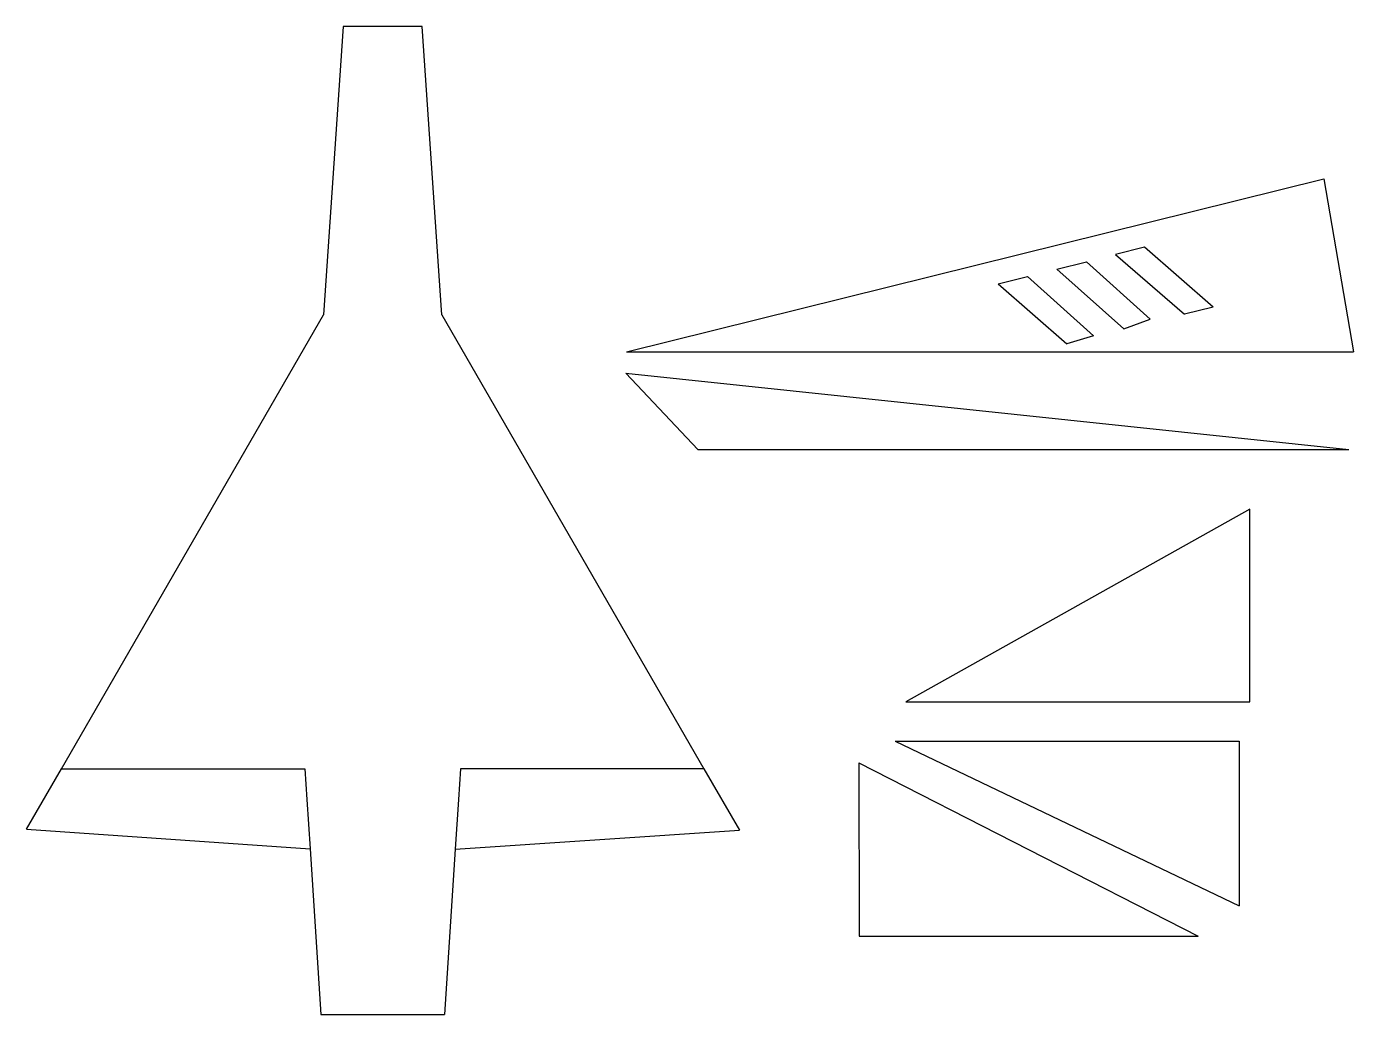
# Model space of a CAD drawing. Header units: metres. Extents: x -734 to -196, y 23 to 423.
import ezdxf

# ---------------------------------------------------------------- set-up
doc = ezdxf.new("R2010")
doc.units = ezdxf.units.M

msp = doc.modelspace()

# ---------------------------------------------------------------- linework, layer by layer
at = {"layer": 'Bottom'}
for p, q in [((-605.6, 422.94), (-613.59, 306.2)), ((-573.6, 422.94), (-605.6, 422.94)), ((-565.61, 306.2), (-573.6, 422.94)), ((-719.68, 122.44), (-613.59, 306.2)), ((-565.61, 306.2), (-459.52, 122.44)), ((-733.83, 97.94), (-719.68, 122.44)), ((-719.68, 122.44), (-621.14, 122.44)), ((-621.14, 122.44), (-620.32, 109.94)), ((-558.06, 122.44), (-558.89, 109.94)), ((-459.52, 122.44), (-558.06, 122.44)), ((-459.52, 122.44), (-445.16, 97.57)), ((-620.32, 109.94), (-619.01, 89.98)), ((-558.89, 109.94), (-560.2, 89.9)), ((-733.83, 97.94), (-619.01, 89.98)), ((-560.2, 89.9), (-445.16, 97.57)), ((-619.01, 89.98), (-614.6, 22.94)), ((-560.2, 89.9), (-564.6, 22.94)), ((-614.6, 22.94), (-564.6, 22.94))]:
    msp.add_line(p, q, dxfattribs=at)
at = {"layer": 'LeftRearLower-a'}
for p, q in [((-396.83, 124.88), (-259.35, 54.59)), ((-396.83, 124.88), (-396.64, 54.59)), ((-396.64, 54.59), (-359.06, 54.59)), ((-359.06, 54.59), (-346.54, 54.59)), ((-346.54, 54.59), (-326.53, 54.59)), ((-326.53, 54.59), (-259.35, 54.59))]:
    msp.add_line(p, q, dxfattribs=at)
at = {"layer": 'LowerFrontLeft-b'}
for p, q in [((-491.08, 282.6), (-198.37, 251.75)), ((-491.08, 282.6), (-461.98, 251.75)), ((-461.98, 251.75), (-344.97, 251.75)), ((-344.97, 251.75), (-198.37, 251.75))]:
    msp.add_line(p, q, dxfattribs=at)
at = {"layer": 'TailLeft-a'}
for p, q in [((-238.47, 227.52), (-377.8, 149.52)), ((-238.47, 149.52), (-238.47, 227.52)), ((-377.8, 149.52), (-238.47, 149.52))]:
    msp.add_line(p, q, dxfattribs=at)
at = {"layer": 'UpperLeftFront-a'}
for p, q in [((-490.82, 291.25), (-208.52, 361.22)), ((-208.52, 361.22), (-196.48, 291.25)), ((-281.07, 333.59), (-292.91, 330.69, 0)), ((-253.32, 309.31), (-281.07, 333.59)), ((-292.91, 330.69, 0), (-292.86, 330.64, 0)), ((-292.86, 330.64, 0), (-264.96, 306.42)), ((-316.57, 324.71), (-304.55, 327.64)), ((-316.57, 324.71), (-289.45, 300.6)), ((-304.55, 327.64), (-278.76, 304.43)), ((-340.42, 318.74), (-328.51, 321.72)), ((-340.42, 318.74), (-312.52, 294.52)), ((-301.8, 297.7), (-328.51, 321.72)), ((-253.32, 309.31), (-264.96, 306.42)), ((-289.45, 300.6), (-278.76, 304.43)), ((-301.8, 297.7), (-312.52, 294.52)), ((-490.82, 291.25), (-196.48, 291.25))]:
    msp.add_line(p, q, dxfattribs=at)
at = {"layer": 'UpperRearLeft-b'}
for p, q in [((-382.09, 133.55), (-242.77, 133.55)), ((-382.09, 133.55), (-242.77, 66.98)), ((-242.77, 133.55), (-242.77, 66.98))]:
    msp.add_line(p, q, dxfattribs=at)

doc.saveas('drawing.dxf')
